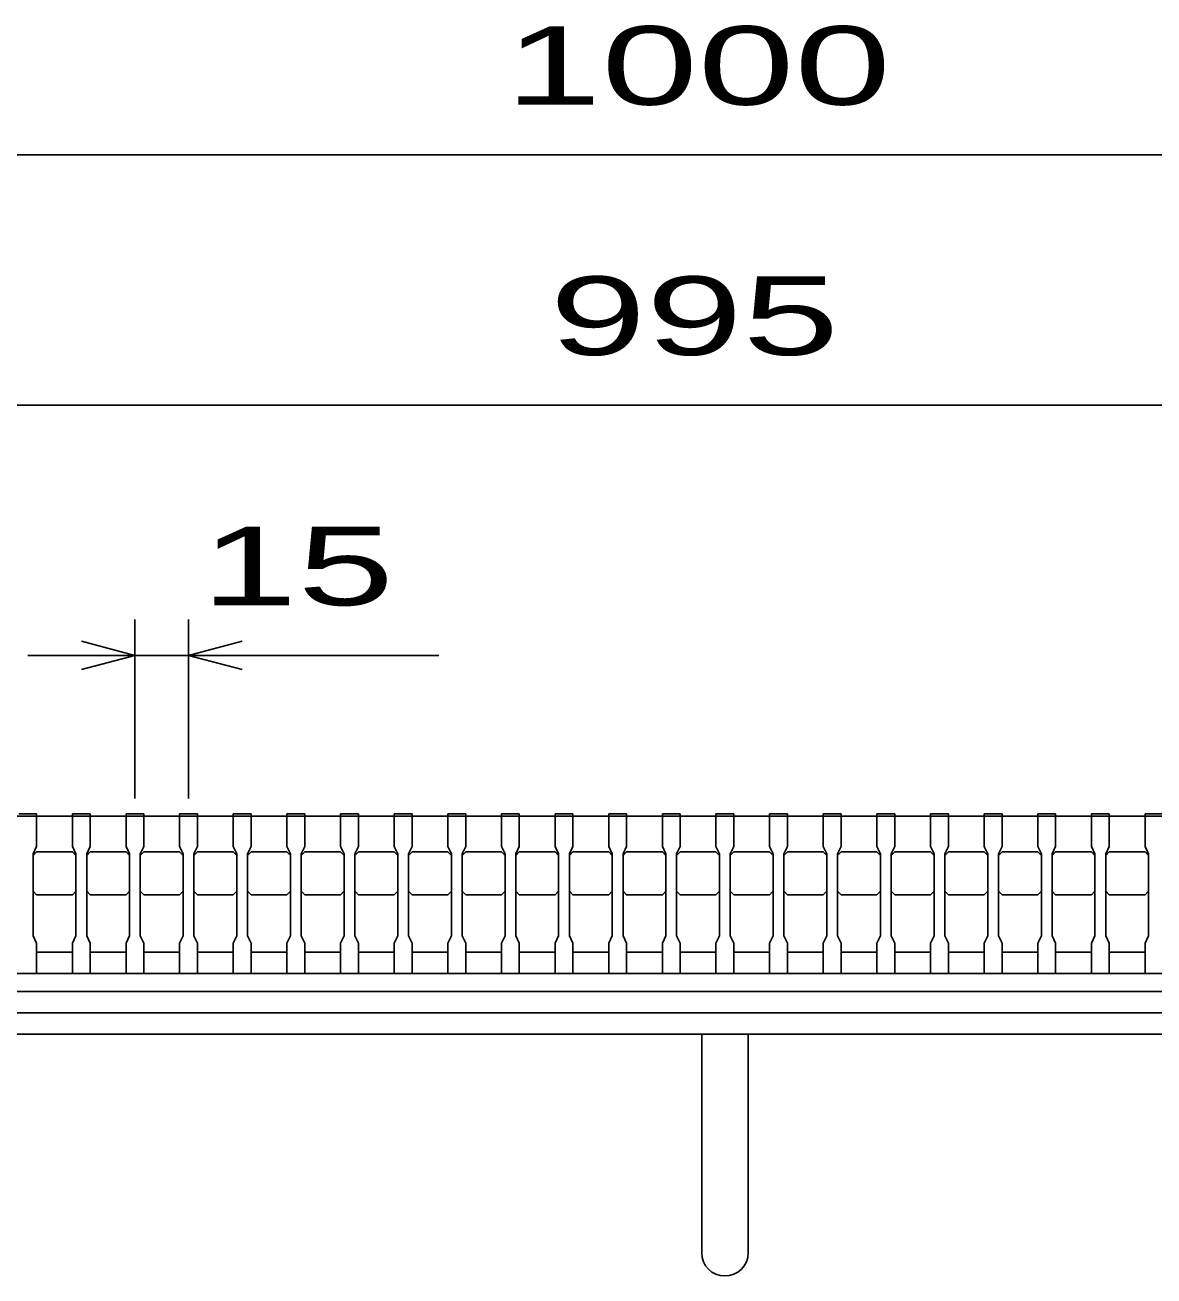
# Model space of a CAD drawing. Units: millimetres, scale not verified. Extents: x -1820 to 1731, y -1282 to 1054.
# Drawn here: x -1046.2 to -730.5, y -776.1 to -426.2 of the extents above; entities that cross this region are included whole.
import ezdxf
from ezdxf.enums import TextEntityAlignment as Align

# ---------------------------------------------------------------- set-up
doc = ezdxf.new("R2010")
doc.units = ezdxf.units.MM
doc.header["$LTSCALE"] = 10
for name, color, linetype, lineweight in [('16', 3, 'Continuous', 25), ('19', 6, 'Continuous', 25), ('22', 4, 'Continuous', 25)]:
    doc.layers.add(name, color=color, linetype=linetype, lineweight=lineweight)
doc.styles.add('ベクトル', font='')
doc.styles.get('ベクトル').set_extended_font_data('ベクトル')

msp = doc.modelspace()

# ---------------------------------------------------------------- linework, layer by layer
at = {"layer": '16'}
for p, q in [((-1048, -646.8), (-1043, -646.8)), ((-1043, -646.8), (-1043, -647.5)), ((-1033, -647.5), (-1033, -646.8)), ((-1033, -646.8), (-1028, -646.8)), ((-1028, -646.8), (-1028, -647.5)), ((-1018, -647.5), (-1018, -646.8)), ((-1018, -646.8), (-1013, -646.8)), ((-1013, -646.8), (-1013, -647.5)), ((-1003, -647.5), (-1003, -646.8)), ((-1003, -646.8), (-998, -646.8)), ((-998, -646.8), (-998, -647.5)), ((-988, -647.5), (-988, -646.8)), ((-988, -646.8), (-983, -646.8)), ((-983, -646.8), (-983, -647.5)), ((-973, -647.5), (-973, -646.8)), ((-973, -646.8), (-968, -646.8)), ((-968, -646.8), (-968, -647.5)), ((-958, -647.5), (-958, -646.8)), ((-958, -646.8), (-953, -646.8)), ((-953, -646.8), (-953, -647.5)), ((-943, -647.5), (-943, -646.8)), ((-943, -646.8), (-938, -646.8)), ((-938, -646.8), (-938, -647.5)), ((-928, -647.5), (-928, -646.8)), ((-928, -646.8), (-923, -646.8)), ((-923, -646.8), (-923, -647.5)), ((-913, -647.5), (-913, -646.8)), ((-913, -646.8), (-908, -646.8)), ((-908, -646.8), (-908, -647.5)), ((-898, -647.5), (-898, -646.8)), ((-898, -646.8), (-893, -646.8)), ((-893, -646.8), (-893, -647.5)), ((-883, -647.5), (-883, -646.8)), ((-883, -646.8), (-878, -646.8)), ((-878, -646.8), (-878, -647.5)), ((-868, -647.5), (-868, -646.8)), ((-868, -646.8), (-863, -646.8)), ((-863, -646.8), (-863, -647.5)), ((-853, -647.5), (-853, -646.8)), ((-853, -646.8), (-848, -646.8)), ((-848, -646.8), (-848, -647.5)), ((-838, -647.5), (-838, -646.8)), ((-838, -646.8), (-833, -646.8)), ((-833, -646.8), (-833, -647.5)), ((-823, -647.5), (-823, -646.8)), ((-823, -646.8), (-818, -646.8)), ((-818, -646.8), (-818, -647.5)), ((-808, -647.5), (-808, -646.8)), ((-808, -646.8), (-803, -646.8)), ((-803, -646.8), (-803, -647.5)), ((-793, -647.5), (-793, -646.8)), ((-793, -646.8), (-788, -646.8)), ((-788, -646.8), (-788, -647.5)), ((-778, -647.5), (-778, -646.8)), ((-778, -646.8), (-773, -646.8)), ((-773, -646.8), (-773, -647.5)), ((-763, -647.5), (-763, -646.8)), ((-763, -646.8), (-758, -646.8)), ((-758, -646.8), (-758, -647.5)), ((-748, -647.5), (-748, -646.8)), ((-748, -646.8), (-743, -646.8)), ((-743, -646.8), (-743, -647.5)), ((-733, -647.5), (-733, -646.8)), ((-733, -646.8), (-728, -646.8)), ((-1348, -647.5), (-353, -647.5)), ((-1043, -647.5), (-1048, -647.5)), ((-1043, -656), (-1043, -647.5)), ((-1033, -647.5), (-1033, -656)), ((-1028, -647.5), (-1033, -647.5)), ((-1028, -656), (-1028, -647.5)), ((-1018, -647.5), (-1018, -656)), ((-1013, -647.5), (-1018, -647.5)), ((-1013, -656), (-1013, -647.5)), ((-1003, -647.5), (-1003, -656)), ((-998, -647.5), (-1003, -647.5)), ((-998, -656), (-998, -647.5)), ((-988, -647.5), (-988, -656)), ((-983, -647.5), (-988, -647.5)), ((-983, -656), (-983, -647.5)), ((-973, -647.5), (-973, -656)), ((-968, -647.5), (-973, -647.5)), ((-968, -656), (-968, -647.5)), ((-958, -647.5), (-958, -656)), ((-953, -647.5), (-958, -647.5)), ((-953, -656), (-953, -647.5)), ((-943, -647.5), (-943, -656)), ((-938, -647.5), (-943, -647.5)), ((-938, -656), (-938, -647.5)), ((-928, -647.5), (-928, -656)), ((-923, -647.5), (-928, -647.5)), ((-923, -656), (-923, -647.5)), ((-913, -647.5), (-913, -656)), ((-908, -647.5), (-913, -647.5)), ((-908, -656), (-908, -647.5)), ((-898, -647.5), (-898, -656)), ((-893, -647.5), (-898, -647.5)), ((-893, -656), (-893, -647.5)), ((-883, -647.5), (-883, -656)), ((-878, -647.5), (-883, -647.5)), ((-878, -656), (-878, -647.5)), ((-868, -647.5), (-868, -656)), ((-863, -647.5), (-868, -647.5)), ((-863, -656), (-863, -647.5)), ((-853, -647.5), (-853, -656)), ((-848, -647.5), (-853, -647.5)), ((-848, -656), (-848, -647.5)), ((-838, -647.5), (-838, -656)), ((-833, -647.5), (-838, -647.5)), ((-833, -656), (-833, -647.5)), ((-823, -647.5), (-823, -656)), ((-818, -647.5), (-823, -647.5)), ((-818, -656), (-818, -647.5)), ((-808, -647.5), (-808, -656)), ((-803, -647.5), (-808, -647.5)), ((-803, -656), (-803, -647.5)), ((-793, -647.5), (-793, -656)), ((-788, -647.5), (-793, -647.5)), ((-788, -656), (-788, -647.5)), ((-778, -647.5), (-778, -656)), ((-773, -647.5), (-778, -647.5)), ((-773, -656), (-773, -647.5)), ((-763, -647.5), (-763, -656)), ((-758, -647.5), (-763, -647.5)), ((-758, -656), (-758, -647.5)), ((-748, -647.5), (-748, -656)), ((-743, -647.5), (-748, -647.5)), ((-743, -656), (-743, -647.5)), ((-733, -647.5), (-733, -656)), ((-728, -647.5), (-733, -647.5)), ((-1044, -658), (-1043, -656)), ((-1044, -658.5), (-1043, -657.5)), ((-1043, -657.5), (-1033, -657.5)), ((-1033, -656), (-1032, -658)), ((-1033, -657.5), (-1032, -658.5)), ((-1029, -658), (-1028, -656)), ((-1029, -658.5), (-1028, -657.5)), ((-1028, -657.5), (-1018, -657.5)), ((-1018, -656), (-1017, -658)), ((-1018, -657.5), (-1017, -658.5)), ((-1014, -658), (-1013, -656)), ((-1014, -658.5), (-1013, -657.5)), ((-1013, -657.5), (-1003, -657.5)), ((-1003, -656), (-1002, -658)), ((-1003, -657.5), (-1002, -658.5)), ((-999, -658), (-998, -656)), ((-999, -658.5), (-998, -657.5)), ((-998, -657.5), (-988, -657.5)), ((-988, -656), (-987, -658)), ((-988, -657.5), (-987, -658.5)), ((-984, -658), (-983, -656)), ((-984, -658.5), (-983, -657.5)), ((-983, -657.5), (-973, -657.5)), ((-973, -656), (-972, -658)), ((-973, -657.5), (-972, -658.5)), ((-969, -658), (-968, -656)), ((-969, -658.5), (-968, -657.5)), ((-968, -657.5), (-958, -657.5)), ((-958, -656), (-957, -658)), ((-958, -657.5), (-957, -658.5)), ((-954, -658), (-953, -656)), ((-954, -658.5), (-953, -657.5)), ((-953, -657.5), (-943, -657.5)), ((-943, -656), (-942, -658)), ((-943, -657.5), (-942, -658.5)), ((-939, -658), (-938, -656)), ((-939, -658.5), (-938, -657.5)), ((-938, -657.5), (-928, -657.5)), ((-928, -656), (-927, -658)), ((-928, -657.5), (-927, -658.5)), ((-924, -658), (-923, -656)), ((-924, -658.5), (-923, -657.5)), ((-923, -657.5), (-913, -657.5)), ((-913, -656), (-912, -658)), ((-913, -657.5), (-912, -658.5)), ((-909, -658), (-908, -656)), ((-909, -658.5), (-908, -657.5)), ((-908, -657.5), (-898, -657.5)), ((-898, -656), (-897, -658)), ((-898, -657.5), (-897, -658.5)), ((-894, -658), (-893, -656)), ((-894, -658.5), (-893, -657.5)), ((-893, -657.5), (-883, -657.5)), ((-883, -656), (-882, -658)), ((-883, -657.5), (-882, -658.5)), ((-879, -658), (-878, -656)), ((-879, -658.5), (-878, -657.5)), ((-878, -657.5), (-868, -657.5)), ((-868, -656), (-867, -658)), ((-868, -657.5), (-867, -658.5)), ((-864, -658), (-863, -656)), ((-864, -658.5), (-863, -657.5)), ((-863, -657.5), (-853, -657.5)), ((-853, -656), (-852, -658)), ((-853, -657.5), (-852, -658.5)), ((-849, -658), (-848, -656)), ((-849, -658.5), (-848, -657.5)), ((-848, -657.5), (-838, -657.5)), ((-838, -656), (-837, -658)), ((-838, -657.5), (-837, -658.5)), ((-834, -658), (-833, -656)), ((-834, -658.5), (-833, -657.5)), ((-833, -657.5), (-823, -657.5)), ((-823, -656), (-822, -658)), ((-823, -657.5), (-822, -658.5)), ((-819, -658), (-818, -656)), ((-819, -658.5), (-818, -657.5)), ((-818, -657.5), (-808, -657.5)), ((-808, -656), (-807, -658)), ((-808, -657.5), (-807, -658.5)), ((-804, -658), (-803, -656)), ((-804, -658.5), (-803, -657.5)), ((-803, -657.5), (-793, -657.5)), ((-793, -656), (-792, -658)), ((-793, -657.5), (-792, -658.5)), ((-789, -658), (-788, -656)), ((-789, -658.5), (-788, -657.5)), ((-788, -657.5), (-778, -657.5)), ((-778, -656), (-777, -658)), ((-778, -657.5), (-777, -658.5)), ((-774, -658), (-773, -656)), ((-774, -658.5), (-773, -657.5)), ((-773, -657.5), (-763, -657.5)), ((-763, -656), (-762, -658)), ((-763, -657.5), (-762, -658.5)), ((-759, -658), (-758, -656)), ((-759, -658.5), (-758, -657.5)), ((-758, -657.5), (-748, -657.5)), ((-748, -656), (-747, -658)), ((-748, -657.5), (-747, -658.5)), ((-744, -658), (-743, -656)), ((-744, -658.5), (-743, -657.5)), ((-743, -657.5), (-733, -657.5)), ((-733, -656), (-732, -658)), ((-733, -657.5), (-732, -658.5)), ((-1044, -681), (-1044, -658)), ((-1032, -658), (-1032, -681)), ((-1029, -681), (-1029, -658)), ((-1017, -658), (-1017, -681)), ((-1014, -681), (-1014, -658)), ((-1002, -658), (-1002, -681)), ((-999, -681), (-999, -658)), ((-987, -658), (-987, -681)), ((-984, -681), (-984, -658)), ((-972, -658), (-972, -681)), ((-969, -681), (-969, -658)), ((-957, -658), (-957, -681)), ((-954, -681), (-954, -658)), ((-942, -658), (-942, -681)), ((-939, -681), (-939, -658)), ((-927, -658), (-927, -681)), ((-924, -681), (-924, -658)), ((-912, -658), (-912, -681)), ((-909, -681), (-909, -658)), ((-897, -658), (-897, -681)), ((-894, -681), (-894, -658)), ((-882, -658), (-882, -681)), ((-879, -681), (-879, -658)), ((-867, -658), (-867, -681)), ((-864, -681), (-864, -658)), ((-852, -658), (-852, -681)), ((-849, -681), (-849, -658)), ((-837, -658), (-837, -681)), ((-834, -681), (-834, -658)), ((-822, -658), (-822, -681)), ((-819, -681), (-819, -658)), ((-807, -658), (-807, -681)), ((-804, -681), (-804, -658)), ((-792, -658), (-792, -681)), ((-789, -681), (-789, -658)), ((-777, -658), (-777, -681)), ((-774, -681), (-774, -658)), ((-762, -658), (-762, -681)), ((-759, -681), (-759, -658)), ((-747, -658), (-747, -681)), ((-744, -681), (-744, -658)), ((-732, -658), (-732, -681)), ((-1043, -669.5), (-1044, -668.5)), ((-1033, -669.5), (-1043, -669.5)), ((-1032, -668.5), (-1033, -669.5)), ((-1028, -669.5), (-1029, -668.5)), ((-1018, -669.5), (-1028, -669.5)), ((-1017, -668.5), (-1018, -669.5)), ((-1013, -669.5), (-1014, -668.5)), ((-1003, -669.5), (-1013, -669.5)), ((-1002, -668.5), (-1003, -669.5)), ((-998, -669.5), (-999, -668.5)), ((-988, -669.5), (-998, -669.5)), ((-987, -668.5), (-988, -669.5)), ((-983, -669.5), (-984, -668.5)), ((-973, -669.5), (-983, -669.5)), ((-972, -668.5), (-973, -669.5)), ((-968, -669.5), (-969, -668.5)), ((-958, -669.5), (-968, -669.5)), ((-957, -668.5), (-958, -669.5)), ((-953, -669.5), (-954, -668.5)), ((-943, -669.5), (-953, -669.5)), ((-942, -668.5), (-943, -669.5)), ((-938, -669.5), (-939, -668.5)), ((-928, -669.5), (-938, -669.5)), ((-927, -668.5), (-928, -669.5)), ((-923, -669.5), (-924, -668.5)), ((-913, -669.5), (-923, -669.5)), ((-912, -668.5), (-913, -669.5)), ((-908, -669.5), (-909, -668.5)), ((-898, -669.5), (-908, -669.5)), ((-897, -668.5), (-898, -669.5)), ((-893, -669.5), (-894, -668.5)), ((-883, -669.5), (-893, -669.5)), ((-882, -668.5), (-883, -669.5)), ((-878, -669.5), (-879, -668.5)), ((-868, -669.5), (-878, -669.5)), ((-867, -668.5), (-868, -669.5)), ((-863, -669.5), (-864, -668.5)), ((-853, -669.5), (-863, -669.5)), ((-852, -668.5), (-853, -669.5)), ((-848, -669.5), (-849, -668.5)), ((-838, -669.5), (-848, -669.5)), ((-837, -668.5), (-838, -669.5)), ((-833, -669.5), (-834, -668.5)), ((-823, -669.5), (-833, -669.5)), ((-822, -668.5), (-823, -669.5)), ((-818, -669.5), (-819, -668.5)), ((-808, -669.5), (-818, -669.5)), ((-807, -668.5), (-808, -669.5)), ((-803, -669.5), (-804, -668.5)), ((-793, -669.5), (-803, -669.5)), ((-792, -668.5), (-793, -669.5)), ((-788, -669.5), (-789, -668.5)), ((-778, -669.5), (-788, -669.5)), ((-777, -668.5), (-778, -669.5)), ((-773, -669.5), (-774, -668.5)), ((-763, -669.5), (-773, -669.5)), ((-762, -668.5), (-763, -669.5)), ((-758, -669.5), (-759, -668.5)), ((-748, -669.5), (-758, -669.5)), ((-747, -668.5), (-748, -669.5)), ((-743, -669.5), (-744, -668.5)), ((-733, -669.5), (-743, -669.5)), ((-732, -668.5), (-733, -669.5)), ((-1043, -683), (-1044, -681)), ((-1032, -681), (-1033, -683)), ((-1028, -683), (-1029, -681)), ((-1017, -681), (-1018, -683)), ((-1013, -683), (-1014, -681)), ((-1002, -681), (-1003, -683)), ((-998, -683), (-999, -681)), ((-987, -681), (-988, -683)), ((-983, -683), (-984, -681)), ((-972, -681), (-973, -683)), ((-968, -683), (-969, -681)), ((-957, -681), (-958, -683)), ((-953, -683), (-954, -681)), ((-942, -681), (-943, -683)), ((-938, -683), (-939, -681)), ((-927, -681), (-928, -683)), ((-923, -683), (-924, -681)), ((-912, -681), (-913, -683)), ((-908, -683), (-909, -681)), ((-897, -681), (-898, -683)), ((-893, -683), (-894, -681)), ((-882, -681), (-883, -683)), ((-878, -683), (-879, -681)), ((-867, -681), (-868, -683)), ((-863, -683), (-864, -681)), ((-852, -681), (-853, -683)), ((-848, -683), (-849, -681)), ((-837, -681), (-838, -683)), ((-833, -683), (-834, -681)), ((-822, -681), (-823, -683)), ((-818, -683), (-819, -681)), ((-807, -681), (-808, -683)), ((-803, -683), (-804, -681)), ((-792, -681), (-793, -683)), ((-788, -683), (-789, -681)), ((-777, -681), (-778, -683)), ((-773, -683), (-774, -681)), ((-762, -681), (-763, -683)), ((-758, -683), (-759, -681)), ((-747, -681), (-748, -683)), ((-743, -683), (-744, -681)), ((-732, -681), (-733, -683)), ((-1043, -691.5), (-1043, -683)), ((-1043, -685.5), (-1033, -685.5)), ((-1033, -683), (-1033, -691.5)), ((-1028, -691.5), (-1028, -683)), ((-1028, -685.5), (-1018, -685.5)), ((-1018, -683), (-1018, -691.5)), ((-1013, -691.5), (-1013, -683)), ((-1013, -685.5), (-1003, -685.5)), ((-1003, -683), (-1003, -691.5)), ((-998, -691.5), (-998, -683)), ((-998, -685.5), (-988, -685.5)), ((-988, -683), (-988, -691.5)), ((-983, -691.5), (-983, -683)), ((-983, -685.5), (-973, -685.5)), ((-973, -683), (-973, -691.5)), ((-968, -691.5), (-968, -683)), ((-968, -685.5), (-958, -685.5)), ((-958, -683), (-958, -691.5)), ((-953, -691.5), (-953, -683)), ((-953, -685.5), (-943, -685.5)), ((-943, -683), (-943, -691.5)), ((-938, -691.5), (-938, -683)), ((-938, -685.5), (-928, -685.5)), ((-928, -683), (-928, -691.5)), ((-923, -691.5), (-923, -683)), ((-923, -685.5), (-913, -685.5)), ((-913, -683), (-913, -691.5)), ((-908, -691.5), (-908, -683)), ((-908, -685.5), (-898, -685.5)), ((-898, -683), (-898, -691.5)), ((-893, -691.5), (-893, -683)), ((-893, -685.5), (-883, -685.5)), ((-883, -683), (-883, -691.5)), ((-878, -691.5), (-878, -683)), ((-878, -685.5), (-868, -685.5)), ((-868, -683), (-868, -691.5)), ((-863, -691.5), (-863, -683)), ((-863, -685.5), (-853, -685.5)), ((-853, -683), (-853, -691.5)), ((-848, -691.5), (-848, -683)), ((-848, -685.5), (-838, -685.5)), ((-838, -683), (-838, -691.5)), ((-833, -691.5), (-833, -683)), ((-833, -685.5), (-823, -685.5)), ((-823, -683), (-823, -691.5)), ((-818, -691.5), (-818, -683)), ((-818, -685.5), (-808, -685.5)), ((-808, -683), (-808, -691.5)), ((-803, -691.5), (-803, -683)), ((-803, -685.5), (-793, -685.5)), ((-793, -683), (-793, -691.5)), ((-788, -691.5), (-788, -683)), ((-788, -685.5), (-778, -685.5)), ((-778, -683), (-778, -691.5)), ((-773, -691.5), (-773, -683)), ((-773, -685.5), (-763, -685.5)), ((-763, -683), (-763, -691.5)), ((-758, -691.5), (-758, -683)), ((-758, -685.5), (-748, -685.5)), ((-748, -683), (-748, -691.5)), ((-743, -691.5), (-743, -683)), ((-743, -685.5), (-733, -685.5)), ((-733, -683), (-733, -691.5)), ((-1348, -691.5), (-353, -691.5)), ((-1048, -691.5), (-1043, -691.5)), ((-1033, -691.5), (-1028, -691.5)), ((-1018, -691.5), (-1013, -691.5)), ((-1003, -691.5), (-998, -691.5)), ((-988, -691.5), (-983, -691.5)), ((-973, -691.5), (-968, -691.5)), ((-958, -691.5), (-953, -691.5)), ((-943, -691.5), (-938, -691.5)), ((-928, -691.5), (-923, -691.5)), ((-913, -691.5), (-908, -691.5)), ((-898, -691.5), (-893, -691.5)), ((-883, -691.5), (-878, -691.5)), ((-868, -691.5), (-863, -691.5)), ((-853, -691.5), (-848, -691.5)), ((-838, -691.5), (-833, -691.5)), ((-823, -691.5), (-818, -691.5)), ((-808, -691.5), (-803, -691.5)), ((-793, -691.5), (-788, -691.5)), ((-778, -691.5), (-773, -691.5)), ((-763, -691.5), (-758, -691.5)), ((-748, -691.5), (-743, -691.5)), ((-733, -691.5), (-728, -691.5)), ((-353, -696.5), (-1348, -696.5)), ((-1348, -702.5), (-353, -702.5))]:
    msp.add_line(p, q, dxfattribs=at)
at = {"layer": '19'}
for p, q in [((-1350.5, -702.5), (-350.5, -702.5)), ((-350.5, -708.5), (-1350.5, -708.5)), ((-857, -769.61), (-857, -708.5)), ((-844, -769.61), (-844, -708.5))]:
    msp.add_line(p, q, dxfattribs=at)
msp.add_arc((-850.5, -769.61), 6.5, 180, 0, dxfattribs=at)
at = {"layer": '22'}
for p, q in [((-1350.5, -462.5), (-350.5, -462.5)), ((-1348, -532.5), (-353, -532.5)), ((-1015.5, -642.5), (-1015.5, -592.5)), ((-1000.5, -592.5), (-1000.5, -642.5)), ((-1015.5, -602.5), (-1030.5, -598.5)), ((-1000.5, -602.5), (-985.5, -598.5)), ((-1015.5, -602.5), (-1045.5, -602.5)), ((-1030.5, -606.5), (-1015.5, -602.5)), ((-1015.5, -602.5), (-1000.5, -602.5)), ((-985.5, -606.5), (-1000.5, -602.5)), ((-1000.5, -602.5), (-930.5, -602.5))]:
    msp.add_line(p, q, dxfattribs=at)

# ---------------------------------------------------------------- texts
at = {"layer": '22', "color": 2, "style": 'ベクトル', "width": 1.65}
for s, p in [(' 1000 ', (-925.5, -437.5)), (' 995 ', (-913, -507.5)), (' 15 ', (-1010.5, -577.5))]:
    msp.add_text(s, height=21.99, dxfattribs=at).set_placement(p, align=Align.MIDDLE_LEFT)

doc.saveas('drawing.dxf')
